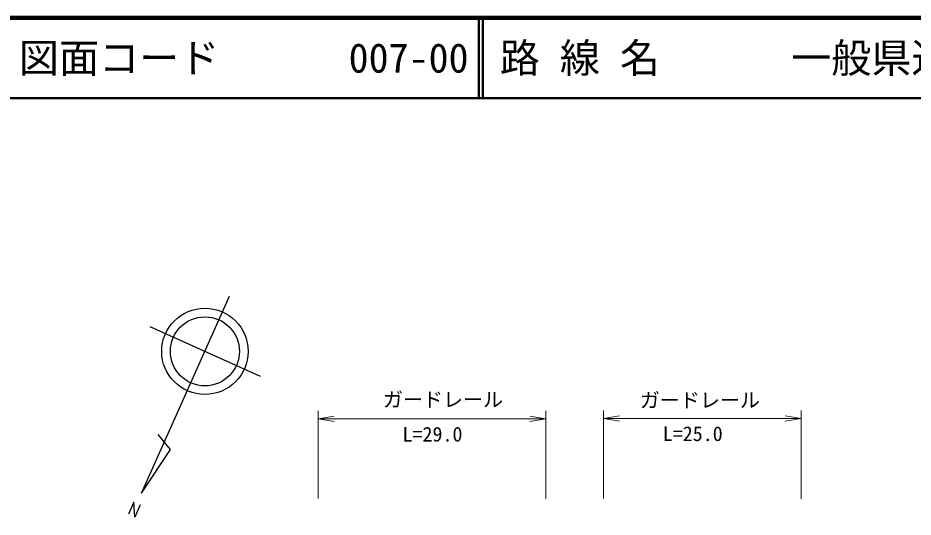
# Model space of a CAD drawing. Units: millimetres, scale not verified. Extents: x 40000 to 680000, y 20000 to 380000.
# Drawn here: x 120254 to 231950, y 317699 to 380000 of the extents above; entities that cross this region are included whole.
import ezdxf
from ezdxf.enums import TextEntityAlignment as Align

# ---------------------------------------------------------------- set-up
doc = ezdxf.new("R2010")
doc.units = ezdxf.units.MM
doc.header["$LTSCALE"] = 1000
for name, color, linetype, lineweight in [('M-BMK-SRVR', 3, 'Continuous', 25), ('M-STR-HTXT', 7, 'Continuous', 13), ('M-TTL', 2, 'Continuous', 140), ('M-TTL-LINE', 7, 'Continuous', 50)]:
    doc.layers.add(name, color=color, linetype=linetype, lineweight=lineweight)
doc.layers.add('M-TTL-TXT', color=7, linetype='Continuous')
doc.styles.add('ＭＳ ゴシック', font='')
doc.styles.get('ＭＳ ゴシック').set_extended_font_data('MS Gothic')

# ---------------------------------------------------------------- blocks, each defined once
blk = doc.blocks.new('open_arrow')
at = {"color": 0, "linetype": 'Continuous', "lineweight": -2}
blk.add_lwpolyline([(7.5, 1.25), (0, 0), (7.5, -1.25)], dxfattribs=at)

msp = doc.modelspace()

# ---------------------------------------------------------------- linework, layer by layer
at = {"layer": 'M-BMK-SRVR'}
for p, q in [((135657, 320688), (146669, 345267)), ((136703, 341468), (150468, 335302)), ((139283, 326146), (137757, 328010)), ((135657, 320688), (139283, 326146)), ((134728, 319573), (134053, 318046)), ((134833, 317699), (134728, 319573)), ((135513, 319216), (134833, 317699))]:
    msp.add_line(p, q, dxfattribs=at)
for radius in [5387, 4309]:
    msp.add_circle((143586, 338385), radius, dxfattribs=at)
at = {"layer": 'M-STR-HTXT'}
for p, q in [((157704, 320009), (157704, 330977)), ((186131, 319974), (186131, 330977)), ((193304, 320014), (193304, 331022)), ((217980, 319978), (217980, 331022)), ((157704, 329977), (186131, 329977)), ((193304, 330022), (217980, 330022))]:
    msp.add_line(p, q, dxfattribs=at)
at = {"layer": 'M-TTL'}
msp.add_line((680000, 380000), (40000, 380000), dxfattribs=at)
at = {"layer": 'M-TTL-LINE'}
for p, q in [((177750, 380000), (177750, 370000)), ((178250, 380000), (178250, 370000)), ((40000, 370000), (680000, 370000))]:
    msp.add_line(p, q, dxfattribs=at)

# ---------------------------------------------------------------- block references
at = {"layer": 'M-STR-HTXT', "xscale": 267, "yscale": 267}
for p in [(157704, 329977), (193304, 330022)]:
    msp.add_blockref('open_arrow', p, dxfattribs=at)
at = {"layer": 'M-STR-HTXT', "xscale": 267, "yscale": 267, "rotation": 180}
for p in [(186131, 329977), (217980, 330022)]:
    msp.add_blockref('open_arrow', p, dxfattribs=at)

# ---------------------------------------------------------------- texts
at = {"layer": 'M-STR-HTXT', "style": 'ＭＳ ゴシック'}
for p in [(165796, 330901), (197844, 330831)]:
    msp.add_text('ガードレール', height=1833, dxfattribs=at).set_placement(p, align=Align.BOTTOM_LEFT)
for s, p in [('L=29.0', (171984, 326581)), ('L=25.0', (204454, 326641))]:
    msp.add_text(s, height=1833, dxfattribs=at).set_placement(p, align=Align.BOTTOM_CENTER)
at = {"layer": 'M-TTL-TXT', "style": 'ＭＳ ゴシック'}
for s, p in [('図面コード', (120380, 375000)), ('007-00', (161521, 375000)), ('路 線 名', (180380, 375000)), ('一般県道長府前田線', (216734, 375000))]:
    msp.add_text(s, height=3666, dxfattribs=at).set_placement(p, align=Align.MIDDLE_LEFT)

doc.saveas('drawing.dxf')
